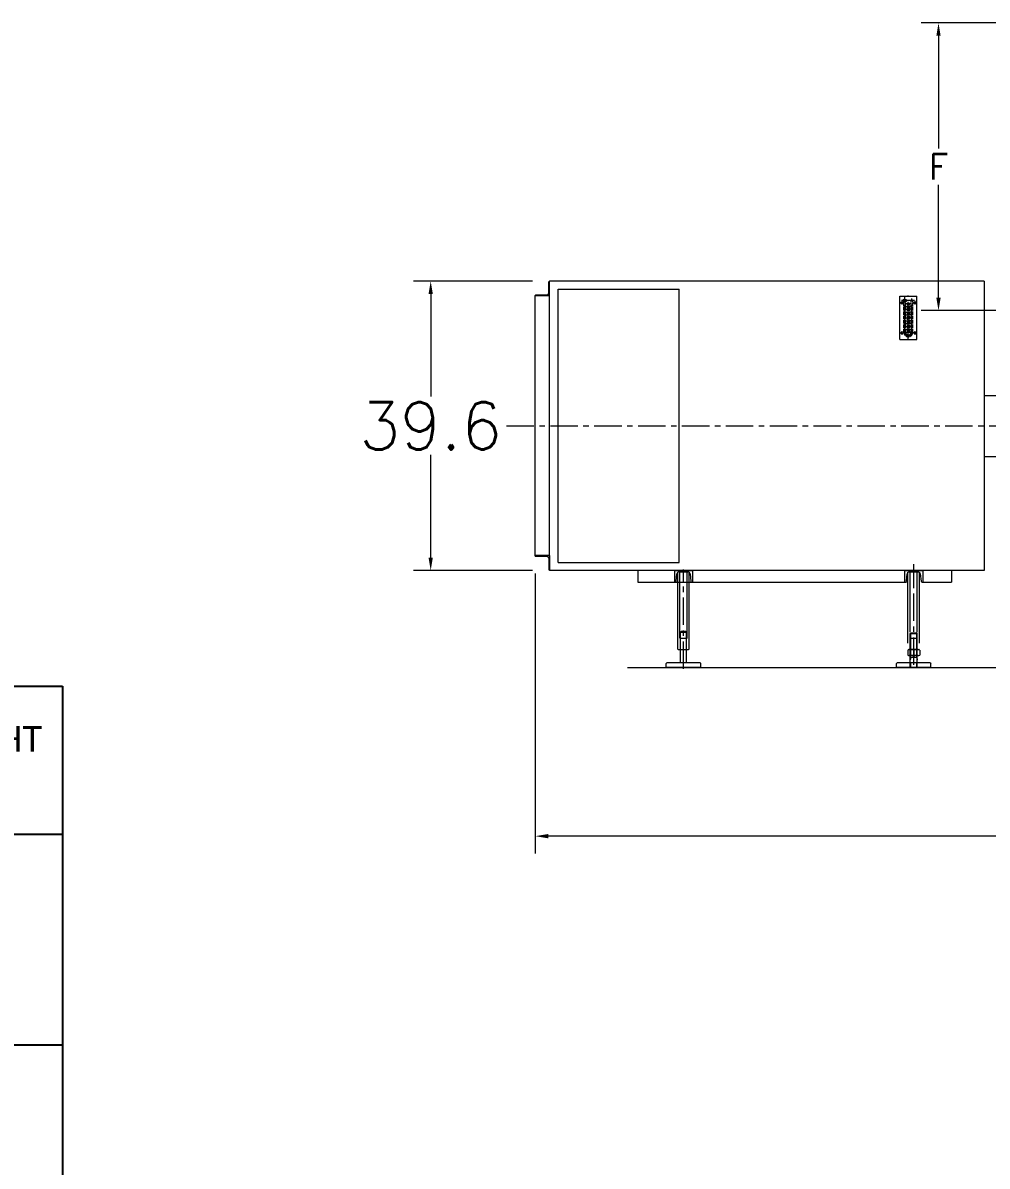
# Model space of a CAD drawing. Header units: inches. Extents: x 76 to 22091, y 292 to 17065.
# Drawn here: x 7447 to 10797, y 9398 to 13370 of the extents above; entities that cross this region are included whole.
import ezdxf

# ---------------------------------------------------------------- set-up
doc = ezdxf.new("R2010")
doc.units = ezdxf.units.IN
doc.header["$MEASUREMENT"] = 0
for name, pattern in [('ACAD_ISO02W100', [15, 12, -3]), ('CENTER', [50.8, 31.75, -6.35, 6.35, -6.35]), ('EB_DASH', [6, 3, -3])]:
    doc.linetypes.add(name, pattern=pattern)
doc.layers.get('Defpoints').update_dxf_attribs({"lineweight": 5})
for name, color, linetype, lineweight in [('CAXA0', 7, 'Continuous', 5), ('CAXA1', 5, 'CENTER', 5), ('CAXA2', 6, 'EB_DASH', 5), ('CAXA3', 7, 'Continuous', 5), ('CAXA4', 3, 'Continuous', 5)]:
    doc.layers.add(name, color=color, linetype=linetype, lineweight=lineweight)
doc.styles.add('Roman', font='romans')
doc.styles.get("Standard").update_dxf_attribs({"font": 'arial.ttf'})
doc.styles.add('标准', font='', dxfattribs={"width": 0.667})
doc.styles.get('标准').set_extended_font_data('FangSong_GB2312')
doc.dimstyles.new('ISO-25', dxfattribs={"dimscale": 30, "dimtxt": 1.5, "dimasz": 1.5, "dimexe": 2, "dimexo": 2, "dimtad": 1, "dimtih": 1, "dimtoh": 1, "dimdec": 1, "dimlfac": 0.03937, "dimdsep": 46, "dimtxsty": 'Standard', "dimcen": 2.5, "dimclrd": 7, "dimclre": 7, "dimclrt": 7, "dimadec": 0, "dimazin": 0, "dimtfac": 1, "dimtdec": 1, "dimtmove": 0, "dimatfit": 3, "dimfxl": 1, "dimlwd": 5, "dimlwe": 5, "dimarcsym": 0})

# ---------------------------------------------------------------- blocks, each defined once
blk = doc.blocks.new('*T3')
at = {"linetype": 'ByBlock', "lineweight": -2, "transparency": 16777216}
for p, q in [((0, 0), (4652, 0)), ((0, 0), (0, -3439.8)), ((577.3, 0), (577.3, -3439.8)), ((1154.7, 0), (1154.7, -3439.8)), ((1732, 0), (1732, -3439.8)), ((2309.3, 0), (2309.3, -3439.8)), ((2886.7, 0), (2886.7, -880.3)), ((3464, 0), (3464, -3439.8)), ((4041.3, 0), (4041.3, -3439.8)), ((4652, 0), (4652, -3439.8)), ((0, -514.6), (4652, -514.6)), ((2886.7, -880.3), (4041.3, -880.3)), ((0, -1245.9), (4652, -1245.9)), ((2886.7, -1245.9), (2886.7, -1611.6)), ((2886.7, -1611.6), (4041.3, -1611.6)), ((0, -1977.2), (4652, -1977.2)), ((2886.7, -1977.2), (2886.7, -2342.9)), ((2886.7, -2342.9), (4041.3, -2342.9)), ((0, -2708.5), (4652, -2708.5)), ((2886.7, -2708.5), (2886.7, -3439.8)), ((2886.7, -3074.2), (4041.3, -3074.2)), ((0, -3439.8), (4652, -3439.8))]:
    blk.add_line(p, q, dxfattribs=at)
at = {"color": 0, "linetype": 'ByBlock', "lineweight": -2, "transparency": 16777216}
for p, q in [((2886.7, -880.3), (2886.7, -1245.9)), ((2886.7, -1611.6), (2886.7, -1977.2)), ((2886.7, -2342.9), (2886.7, -2708.5))]:
    blk.add_line(p, q, dxfattribs=at)
at = {"color": 0, "linetype": 'Continuous', "lineweight": 5, "transparency": 16777216, "char_height": 88.889, "attachment_point": 5}
for s, insert, width in [('{\\fCalibri|b0|i0|c0;MOTOR^JHP^J', (288.7, -257.3), 481.333), ('{\\fCalibri|b0|i0|c0;A ^M^JIN^J', (866, -257.3), 481.333), ('{\\fCalibri|b0|i0|c0;B ^M^JIN^J', (1443.3, -257.3), 481.333), ('{\\fCalibri|b0|i0|c0;C ^M^JIN^J', (2020.7, -257.3), 481.333), ('{\\fCalibri|b0|i0|c0;D ^M^JIN^J', (2598, -257.3), 481.333), ('{\\fCalibri|b0|i0|c0;E ^M^JAN^J', (3175.3, -257.3), 481.333), ('{\\fCalibri|b0|i0|c0;F^M^JIN^J', (3752.7, -257.3), 481.333), ('{\\fCalibri|b0|i0|c0;WEIGHT^M^JLBS^J', (4346.7, -257.3), 514.667), ('{\\fCalibri|b0|i0|c0;10^M^J', (3175.3, -697.4), 481.333), ('{\\fCalibri|b0|i0|c0;39.37^M^J', (3752.7, -697.4), 481.333), ('{\\fCalibri|b0|i0|c0;60^J', (288.7, -880.3), 481.333), ('{\\fCalibri|b0|i0|c0;55.12^M^J', (866, -880.3), 481.333), ('{\\fCalibri|b0|i0|c0;144.09^M^J', (1443.3, -880.3), 481.333), ('{\\fCalibri|b0|i0|c0;172.44^M^J', (2020.7, -880.3), 481.333), ('{\\fCalibri|b0|i0|c0;110.24^M^J', (2598, -880.3), 481.333), ('{\\fCalibri|b0|i0|c0;4980^M^J', (4346.7, -880.3), 514.667), ('{\\fCalibri|b0|i0|c0;12^M^J', (3175.3, -1063.1), 481.333), ('{\\fCalibri|b0|i0|c0;39.37^M^J', (3752.7, -1063.1), 481.333), ('{\\fCalibri|b0|i0|c0;10^M^J', (3175.3, -1428.8), 481.333), ('{\\fCalibri|b0|i0|c0;39.37^M^J', (3752.7, -1428.8), 481.333), ('{\\fCalibri|b0|i0|c0;100 ^M^J', (288.7, -1611.6), 481.333), ('{\\fCalibri|b0|i0|c0;55.12^M^J', (866, -1611.6), 481.333), ('{\\fCalibri|b0|i0|c0;144.09^M^J', (1443.3, -1611.6), 481.333), ('{\\fCalibri|b0|i0|c0;172.44^M^J', (2020.7, -1611.6), 481.333), ('{\\fCalibri|b0|i0|c0;110.24^M^J', (2598, -1611.6), 481.333), ('{\\fCalibri|b0|i0|c0;5159^M^J', (4346.7, -1611.6), 514.667), ('{\\fCalibri|b0|i0|c0;12^M^J', (3175.3, -1794.4), 481.333), ('{\\fCalibri|b0|i0|c0;39.37^M^J', (3752.7, -1794.4), 481.333), ('{\\fCalibri|b0|i0|c0;10^M^J', (3175.3, -2160.1), 481.333), ('{\\fCalibri|b0|i0|c0;39.37^M^J', (3752.7, -2160.1), 481.333), ('{\\fCalibri|b0|i0|c0;150 ^M^J', (288.7, -2342.9), 481.333), ('{\\fCalibri|b0|i0|c0;55.12^M^J', (866, -2342.9), 481.333), ('{\\fCalibri|b0|i0|c0;144.09^M^J', (1443.3, -2342.9), 481.333), ('{\\fCalibri|b0|i0|c0;172.44^M^J', (2020.7, -2342.9), 481.333), ('{\\fCalibri|b0|i0|c0;110.24^M^J', (2598, -2342.9), 481.333), ('{\\fCalibri|b0|i0|c0;5203^M^J', (4346.7, -2342.9), 514.667), ('{\\fCalibri|b0|i0|c0;12^M^J', (3175.3, -2525.7), 481.333), ('{\\fCalibri|b0|i0|c0;39.37^M^J', (3752.7, -2525.7), 481.333), ('{\\fCalibri|b0|i0|c0;10^M^J', (3175.3, -2891.4), 481.333), ('{\\fCalibri|b0|i0|c0;39.37^M^J', (3752.7, -2891.4), 481.333), ('{\\fCalibri|b0|i0|c0;200^J', (288.7, -3074.2), 481.333), ('{\\fCalibri|b0|i0|c0;55.12^M^J', (866, -3074.2), 481.333), ('{\\fCalibri|b0|i0|c0;147.24^M^J', (1443.3, -3074.2), 481.333), ('{\\fCalibri|b0|i0|c0;172.44^M^J', (2020.7, -3074.2), 481.333), ('{\\fCalibri|b0|i0|c0;110.24^M^J', (2598, -3074.2), 481.333), ('{\\fCalibri|b0|i0|c0;5368^M^J', (4346.7, -3074.2), 514.667), ('{\\fCalibri|b0|i0|c0;12^M^J', (3175.3, -3257), 481.333), ('{\\fCalibri|b0|i0|c0;39.37^M^J', (3752.7, -3257), 481.333)]:
    blk.add_mtext(s, dxfattribs=dict(at, insert=insert, width=width))
blk = doc.blocks.new('*D19')
at = {"color": 7, "linetype": 'Continuous', "lineweight": 5, "transparency": 16777216}
for p, q in [((9227.1, 11457.4), (9227.1, 10484.3)), ((13607.1, 11070.2), (13607.1, 10484.3)), ((13562.1, 10544.3), (9272.1, 10544.3))]:
    blk.add_line(p, q, dxfattribs=at)
at = {"color": 7, "transparency": 16777216}
for points in [[(9272.1, 10551.8), (9272.1, 10536.8), (9227.1, 10544.3)], [(13562.1, 10551.8), (13562.1, 10536.8), (13607.1, 10544.3)]]:
    blk.add_solid(points, dxfattribs=at)
at = {"layer": 'Defpoints', "color": 0, "transparency": 16777216}
for p in [(9227.1, 11517.4), (13607.1, 11130.2), (9227.1, 10544.3)]:
    blk.add_point(p, dxfattribs=at)
at = {"color": 7, "lineweight": 5, "transparency": 16777216, "insert": (11417.1, 10645.6), "char_height": 165, "attachment_point": 5, "style": 'Roman'}
blk.add_mtext('C', dxfattribs=at)
blk = doc.blocks.new('*D7')
at = {"color": 7, "linetype": 'Continuous', "lineweight": 5, "transparency": 16777216}
for p, q in [((10934.7, 13370.5), (10568.1, 13370.5)), ((10628.1, 13325.5), (10628.1, 12933.6)), ((10628.1, 12415.5), (10628.1, 12807.3)), ((11012.2, 12370.5), (10568.1, 12370.5))]:
    blk.add_line(p, q, dxfattribs=at)
at = {"color": 7, "transparency": 16777216}
for points in [[(10620.6, 13325.5), (10635.6, 13325.5), (10628.1, 13370.5)], [(10620.6, 12415.5), (10635.6, 12415.5), (10628.1, 12370.5)]]:
    blk.add_solid(points, dxfattribs=at)
at = {"layer": 'Defpoints', "color": 0, "transparency": 16777216}
for p in [(10994.7, 13370.5), (10628.1, 12370.5), (11072.2, 12370.5)]:
    blk.add_point(p, dxfattribs=at)
at = {"color": 7, "lineweight": 5, "transparency": 16777216, "insert": (10628.1, 12870.5), "char_height": 88.8, "attachment_point": 5, "style": 'Roman'}
blk.add_mtext('F', dxfattribs=at)
blk = doc.blocks.new('*D8')
at = {"color": 7, "linetype": 'Continuous', "lineweight": 5, "transparency": 16777216}
for p, q in [((9217.1, 12473.4), (8803.8, 12473.4)), ((8863.8, 12428.4), (8863.8, 12071.7)), ((8863.8, 11512.4), (8863.8, 11869.2)), ((9217.1, 11467.4), (8803.8, 11467.4))]:
    blk.add_line(p, q, dxfattribs=at)
at = {"color": 7, "transparency": 16777216}
for points in [[(8856.3, 12428.4), (8871.3, 12428.4), (8863.8, 12473.4)], [(8856.3, 11512.4), (8871.3, 11512.4), (8863.8, 11467.4)]]:
    blk.add_solid(points, dxfattribs=at)
at = {"layer": 'Defpoints', "color": 0, "transparency": 16777216}
for p in [(9277.1, 12473.4), (8863.8, 11467.4), (9277.1, 11467.4)]:
    blk.add_point(p, dxfattribs=at)
at = {"color": 7, "lineweight": 5, "transparency": 16777216, "insert": (8863.8, 11970.4), "char_height": 165, "attachment_point": 5, "style": 'Roman'}
blk.add_mtext('39.6', dxfattribs=at)

msp = doc.modelspace()

# ---------------------------------------------------------------- linework, layer by layer
at = {"color": 7, "lineweight": 5}
msp.add_line((9547.05, 11130.19), (14304.42, 11130.19), dxfattribs=at)
at = {"layer": 'CAXA0', "color": 7, "linetype": 'Continuous', "lineweight": 5}
for p, q in [((9274.05, 12429.94), (9274.05, 12470.44)), ((9277.05, 12471.44), (9275.05, 12471.44)), ((9277.05, 11519.44), (9277.05, 12473.44)), ((10787.05, 12473.44), (9277.05, 12473.44)), ((9277.05, 12421.44), (9277.05, 12471.44)), ((9307.02, 11495.44), (9307.02, 12445.44)), ((9307.02, 12445.44), (9727.02, 12445.44)), ((9727.02, 11495.44), (9727.02, 12445.44)), ((10787.05, 12473.44), (10787.05, 11467.44)), ((9227.05, 12421.44), (9227.05, 12423.44)), ((9277.05, 12421.44), (9227.05, 12421.44)), ((9227.05, 11519.44), (9227.05, 12421.44)), ((9268.55, 12424.44), (9228.05, 12424.44)), ((10493.22, 12280.44), (10493.22, 12420.44)), ((10493.22, 12280.44), (10493.22, 12420.44)), ((10493.22, 12270.44), (10493.22, 12420.44)), ((10493.22, 12420.44), (10553.22, 12420.44)), ((10553.22, 12270.44), (10553.22, 12420.44)), ((10493.22, 12270.44), (10553.22, 12270.44)), ((10787.05, 12076.18), (10872.05, 12076.18)), ((10787.05, 11864.18), (10872.05, 11864.18)), ((9277.05, 11519.44), (9227.05, 11519.44)), ((9227.05, 11519.44), (9227.05, 11517.44)), ((9227.05, 11517.44), (9227.05, 11519.44)), ((9268.55, 11516.44), (9228.05, 11516.44)), ((9274.05, 11510.94), (9274.05, 11470.44)), ((9277.05, 11519.44), (9277.05, 11469.44)), ((9277.05, 11519.44), (9277.05, 11467.44)), ((9307.02, 11495.44), (9727.02, 11495.44)), ((9277.05, 11469.44), (9275.05, 11469.44)), ((9732.35, 11467.44), (9277.05, 11467.44)), ((9583.52, 11467.49), (9583.52, 11427.49)), ((10787.05, 11467.44), (9587.05, 11467.44)), ((9710.52, 11467.49), (9773.52, 11467.49)), ((9710.52, 11467.49), (9710.52, 11427.49)), ((9716.6, 11430.91), (9719.11, 11455.94)), ((9722.02, 11194.43), (9722.02, 11461.15)), ((9726.57, 11462.69), (9757.47, 11462.69)), ((9729.52, 11232.43), (9729.52, 11462.69)), ((9754.52, 11232.43), (9754.52, 11462.69)), ((9762.02, 11194.43), (9762.02, 11461.16)), ((9764.94, 11455.94), (9767.44, 11430.91)), ((9773.52, 11467.49), (9773.52, 11427.49)), ((10510.53, 11467.49), (10573.53, 11467.49)), ((10510.53, 11467.49), (10510.53, 11427.49)), ((10516.61, 11430.91), (10519.11, 11455.94)), ((10522.02, 11214.69), (10522.02, 11461.15)), ((10526.58, 11462.69), (10557.48, 11462.69)), ((10529.52, 11252.69), (10529.52, 11462.69)), ((10554.52, 11252.69), (10554.52, 11462.69)), ((10562.02, 11214.69), (10562.02, 11461.16)), ((10564.95, 11455.94), (10567.45, 11430.91)), ((10573.53, 11467.49), (10573.53, 11427.49)), ((10673.53, 11467.49), (10673.53, 11427.49)), ((9583.52, 11427.49), (10516.63, 11427.49)), ((9712.82, 11427.49), (9710.52, 11427.49)), ((9771.22, 11427.49), (9773.52, 11427.49)), ((10512.83, 11427.49), (10510.53, 11427.49)), ((10571.23, 11427.49), (10573.53, 11427.49)), ((10573.53, 11427.49), (10673.53, 11427.49)), ((9732.02, 11253.19), (9734.02, 11255.19)), ((9732.02, 11146.19), (9732.02, 11253.19)), ((9732.02, 11253.19), (9752.02, 11253.19)), ((9750.02, 11255.19), (9734.02, 11255.19)), ((9752.02, 11253.19), (9750.02, 11255.19)), ((9752.02, 11146.19), (9752.02, 11253.19)), ((10530.02, 11130.19), (10530.02, 11248.44)), ((10552.52, 11249.94), (10531.52, 11249.94)), ((10554.02, 11130.19), (10554.02, 11248.44)), ((9729.52, 11232.43), (9754.52, 11232.43)), ((10529.52, 11232.43), (10554.52, 11232.43)), ((9722.02, 11194.43), (9724.02, 11192.43)), ((9724.02, 11192.43), (9760.02, 11192.43)), ((9760.02, 11192.43), (9762.02, 11194.43)), ((10521.24, 11190.9), (10521.24, 11173.77)), ((10522.02, 11194.43), (10524.02, 11192.43)), ((10524.02, 11192.43), (10560.02, 11192.43)), ((10557.61, 11192.43), (10526.43, 11192.43)), ((10557.61, 11172.23), (10526.43, 11172.23)), ((10554.02, 11165.19), (10530.02, 11165.19)), ((10531.63, 11173.77), (10531.63, 11190.9)), ((10542.02, 11193.97), (10542.02, 11169.23)), ((10552.41, 11173.77), (10552.41, 11190.9)), ((10560.02, 11192.43), (10562.02, 11194.43)), ((10562.81, 11190.9), (10562.81, 11173.77)), ((9682.02, 11144.19), (9684.02, 11146.19)), ((9682.02, 11130.19), (9682.02, 11144.19)), ((9802.02, 11130.19), (9682.02, 11130.19)), ((9800.02, 11146.19), (9684.02, 11146.19)), ((9800.02, 11146.19), (9802.02, 11144.19)), ((9802.02, 11130.19), (9802.02, 11144.19)), ((10482.02, 11144.19), (10484.02, 11146.19)), ((10482.02, 11130.19), (10482.02, 11144.19)), ((10602.02, 11130.19), (10482.02, 11130.19)), ((10600.02, 11146.19), (10484.02, 11146.19)), ((10600.02, 11146.19), (10602.02, 11144.19)), ((10602.02, 11130.19), (10602.02, 11144.19))]:
    msp.add_line(p, q, dxfattribs=at)
for centre, radius in [((10500.72, 12397.94), 3.25), ((10535.72, 12405.44), 3), ((10545.72, 12397.94), 3.25), ((10500.72, 12292.94), 3.25), ((10545.72, 12292.94), 3.25)]:
    msp.add_circle(centre, radius, dxfattribs=at)
for centre, radius, start, end in [((9275.05, 12470.44), 1, 90, 180), ((9228.05, 12423.44), 1, 90, 180), ((9268.55, 12429.94), 5.5, 270, 0), ((9228.05, 11517.44), 1, 180, 270), ((9268.55, 11510.94), 5.5, 0, 90), ((9275.05, 11470.44), 1, 180, 270), ((9726.57, 11455.19), 7.5, 90, 174.28941), ((9757.47, 11455.19), 7.5, 5.71059, 90), ((10526.58, 11455.19), 7.5, 90, 174.28941), ((10557.48, 11455.19), 7.5, 5.71059, 90), ((9712.82, 11431.29), 3.8, 270, 354.28941), ((9771.22, 11431.29), 3.8, 185.71059, 270), ((10512.83, 11431.29), 3.8, 270, 354.28941), ((10571.23, 11431.29), 3.8, 185.71059, 270), ((10526.43, 11182.86), 9.57, 57.13277, 122.86723), ((10526.43, 11181.81), 9.57, 237.13277, 302.86723), ((10542.02, 11156.43), 36, 73.22135, 106.77865), ((10542.02, 11208.23), 36, 253.22135, 286.77865), ((10557.61, 11182.86), 9.57, 57.13277, 122.86723), ((10557.61, 11181.81), 9.57, 237.13277, 302.86723)]:
    msp.add_arc(centre, radius, start, end, dxfattribs=at)
at = {"layer": 'CAXA1', "linetype": 'CENTER', "lineweight": 5, "ltscale": 3}
for p, q in [((10494.47, 12397.94), (10506.97, 12397.94)), ((10544.41, 12405.44), (10500.08, 12405.44)), ((10500.72, 12404.69), (10500.72, 12392.19)), ((10510.72, 12295.44), (10510.72, 12420.44)), ((10513.27, 12395.44), (10523.27, 12395.44)), ((10533.16, 12395.44), (10523.16, 12395.44)), ((10523.22, 12267.76), (10523.22, 12422.62)), ((10535.72, 12295.44), (10535.72, 12412.09)), ((10551.97, 12397.94), (10539.47, 12397.94)), ((10545.72, 12404.69), (10545.72, 12392.19)), ((10545.72, 12404.19), (10545.72, 12391.69)), ((10513.25, 12385.44), (10523.25, 12385.44)), ((10513.25, 12375.44), (10523.25, 12375.44)), ((10513.25, 12365.44), (10523.25, 12365.44)), ((10513.25, 12355.44), (10523.25, 12355.44)), ((10518.25, 12380.44), (10523.25, 12380.44)), ((10518.25, 12370.44), (10523.25, 12370.44)), ((10518.25, 12360.44), (10523.25, 12360.44)), ((10518.27, 12390.44), (10523.27, 12390.44)), ((10528.16, 12390.44), (10523.16, 12390.44)), ((10533.18, 12385.44), (10523.18, 12385.44)), ((10528.18, 12380.44), (10523.18, 12380.44)), ((10533.18, 12375.44), (10523.18, 12375.44)), ((10528.18, 12370.44), (10523.18, 12370.44)), ((10533.18, 12365.44), (10523.18, 12365.44)), ((10528.18, 12360.44), (10523.18, 12360.44)), ((10533.18, 12355.44), (10523.18, 12355.44)), ((10513.25, 12345.44), (10523.25, 12345.44)), ((10513.25, 12335.44), (10523.25, 12335.44)), ((10513.25, 12325.44), (10523.25, 12325.44)), ((10518.25, 12350.44), (10523.25, 12350.44)), ((10518.25, 12340.44), (10523.25, 12340.44)), ((10518.25, 12330.44), (10523.25, 12330.44)), ((10518.25, 12320.44), (10523.25, 12320.44)), ((10528.18, 12350.44), (10523.18, 12350.44)), ((10533.18, 12345.44), (10523.18, 12345.44)), ((10528.18, 12340.44), (10523.18, 12340.44)), ((10533.18, 12335.44), (10523.18, 12335.44)), ((10528.18, 12330.44), (10523.18, 12330.44)), ((10533.18, 12325.44), (10523.18, 12325.44)), ((10528.18, 12320.44), (10523.18, 12320.44)), ((10494.47, 12292.94), (10506.97, 12292.94)), ((10500.72, 12299.19), (10500.72, 12286.69)), ((10506.22, 12295.44), (10540.22, 12295.44)), ((10513.25, 12315.44), (10523.25, 12315.44)), ((10513.25, 12305.44), (10523.25, 12305.44)), ((10513.25, 12295.44), (10523.25, 12295.44)), ((10518.25, 12310.44), (10523.25, 12310.44)), ((10518.25, 12300.44), (10523.25, 12300.44)), ((10533.18, 12315.44), (10523.18, 12315.44)), ((10528.18, 12310.44), (10523.18, 12310.44)), ((10533.18, 12305.44), (10523.18, 12305.44)), ((10528.18, 12300.44), (10523.18, 12300.44)), ((10533.18, 12295.44), (10523.18, 12295.44)), ((10551.97, 12292.94), (10539.47, 12292.94)), ((10545.72, 12299.19), (10545.72, 12286.69)), ((9127.29, 11970.2), (11873.88, 11970.2)), ((10542.02, 11139.88), (10542.02, 11490.07)), ((10542.02, 11467.44), (10542.02, 11490.07)), ((9742.02, 11424.49), (9742.02, 11470.49)), ((9742.02, 11125.86), (9742.02, 11464.15)), ((10542.03, 11424.49), (10542.03, 11470.49))]:
    msp.add_line(p, q, dxfattribs=at)
msp.add_arc((10523.22, 12295.44), 12.5, 180, 0, dxfattribs=at)
at = {"layer": 'CAXA2', "color": 7, "linetype": 'ACAD_ISO02W100', "lineweight": 5}
for p, q in [((10507.72, 12295.44), (10507.72, 12405.44)), ((10513.72, 12295.44), (10513.72, 12405.44)), ((10532.72, 12295.44), (10532.72, 12405.44)), ((10538.72, 12295.44), (10538.72, 12405.44))]:
    msp.add_line(p, q, dxfattribs=at)
for radius in [5.6, 3]:
    msp.add_circle((10510.72, 12405.44), radius, dxfattribs=at)
for radius in [15.5, 9.5]:
    msp.add_arc((10523.22, 12295.44), radius, 180, 0, dxfattribs=at)
at = {"layer": 'CAXA3', "color": 7, "linetype": 'Continuous', "lineweight": 5}
for p, q in [((10530.02, 11248.44), (10531.52, 11249.94)), ((10530.02, 11248.44), (10554.02, 11248.44)), ((10531.65, 11165.19), (10531.65, 11249.94)), ((10552.4, 11165.19), (10552.4, 11249.94)), ((10554.02, 11248.44), (10552.52, 11249.94)), ((10531.65, 11165.19), (10530.02, 11157.28)), ((10552.4, 11165.19), (10554.02, 11156.67)), ((10531.65, 11130.19), (10531.65, 11146.19)), ((10552.4, 11130.19), (10552.4, 11146.19))]:
    msp.add_line(p, q, dxfattribs=at)

# ---------------------------------------------------------------- block references
msp.add_blockref('*T3', (2933.07, 11065.44))

# ---------------------------------------------------------------- texts
at = {"layer": 'CAXA4', "color": 7, "lineweight": 5, "extrusion": (0, 0, -1), "style": '标准', "width": 0.667}
for s, p in [('5', (-10523.45, 12396.45)), ('2', (-10523.29, 12366.33)), ('1', (-10523.35, 12356.42)), ('3', (-10523.41, 12376.43)), ('4', (-10523.41, 12386.41)), ('2', (-10523.29, 12326.53)), ('1', (-10523.35, 12336.55)), ('3', (-10523.41, 12316.62)), ('0', (-10523.47, 12346.56)), ('4', (-10523.41, 12306.44)), ('5', (-10523.45, 12296.47))]:
    msp.add_text(s, height=2.62, rotation=270, dxfattribs=at).set_placement(p)

# ---------------------------------------------------------------- dimensions: what is measured, and where the dimension line sits
at = {"color": 7, "lineweight": 5}
dim = msp.add_linear_dim(base=(10628.08, 12370.47), p1=(10994.69, 13370.47), p2=(11072.19, 12370.47), angle=90, text='F', dimstyle='ISO-25', override={"dimtxt": 2.96, "dimpost": '\\X', "dimtxsty": 'Roman', "dimtmove": 0}, dxfattribs=at)
dim.commit()
dim.dimension.update_dxf_attribs({"geometry": '*D7', "text_midpoint": (10628.08, 12870.47)})
dim = msp.add_linear_dim(base=(8863.81, 11467.44), p1=(9277.05, 12473.44), p2=(9277.05, 11467.44), angle=90, dimstyle='ISO-25', override={"dimtxt": 5.5, "dimpost": '\\X', "dimtxsty": 'Roman', "dimtmove": 1}, dxfattribs=at)
dim.commit()
dim.dimension.update_dxf_attribs({"geometry": '*D8', "text_midpoint": (8863.81, 11970.44)})
dim = msp.add_linear_dim(base=(9227.05, 10544.33), p1=(13607.05, 11130.19), p2=(9227.05, 11517.44), text='C', dimstyle='ISO-25', override={"dimtxt": 5.5, "dimpost": '\\X', "dimtxsty": 'Roman', "dimtmove": 1}, dxfattribs=at)
dim.commit()
dim.dimension.update_dxf_attribs({"geometry": '*D19', "text_midpoint": (11417.05, 10544.33), "dimtype": 160})

doc.saveas('drawing.dxf')
